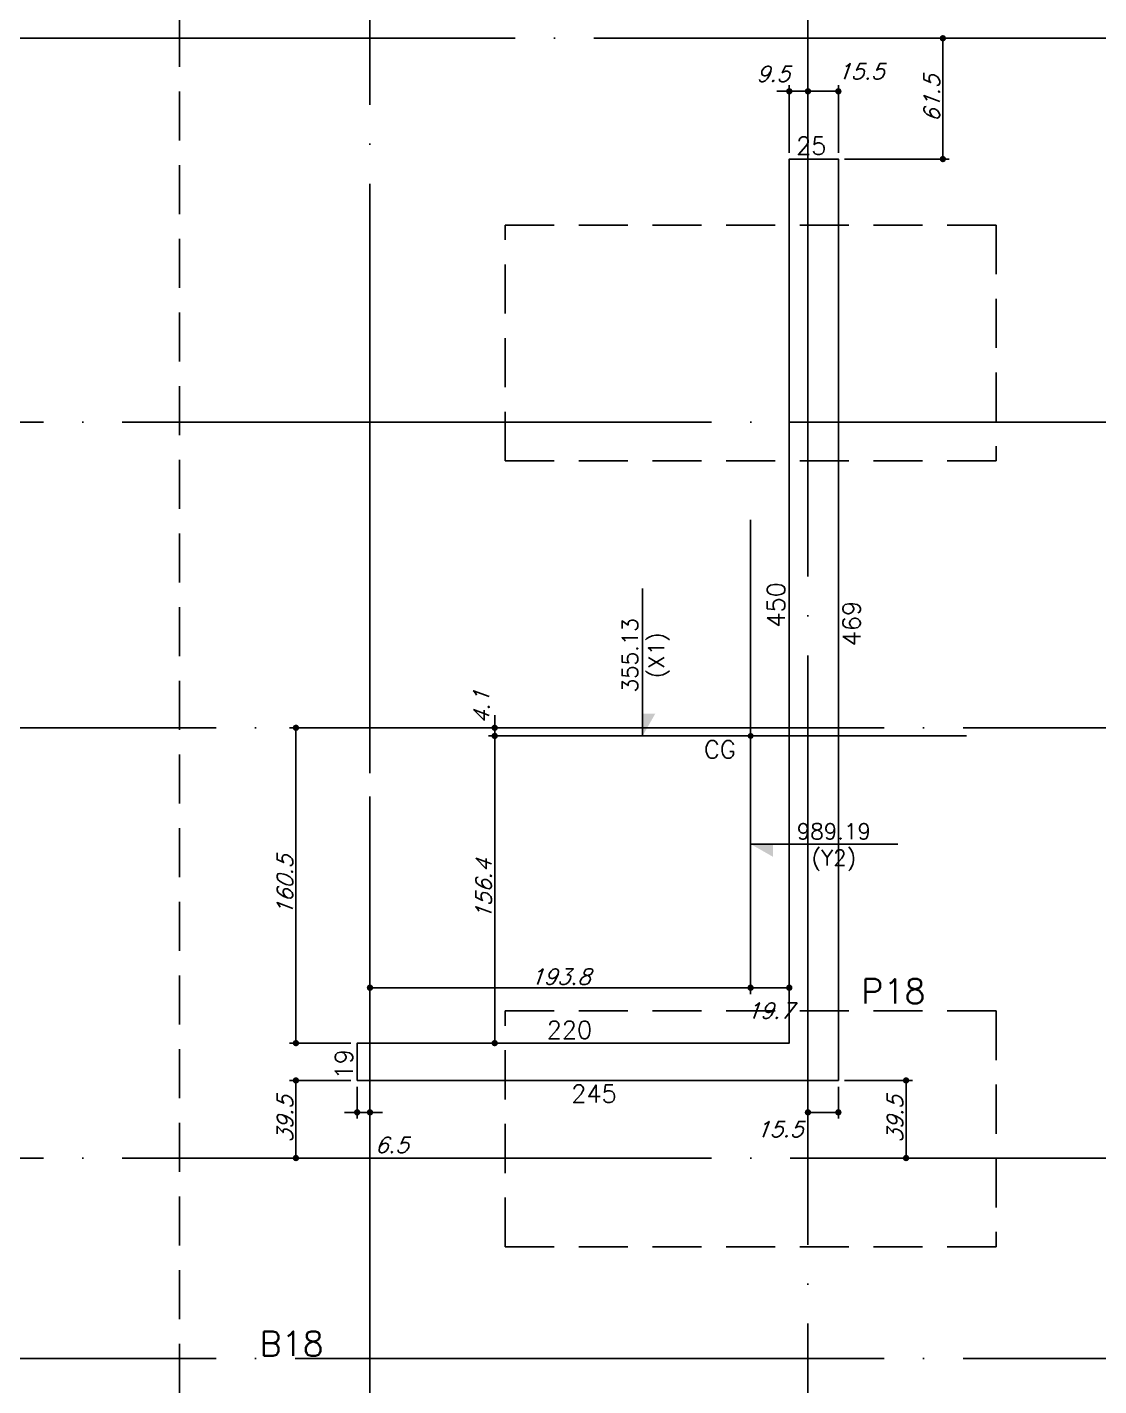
# Model space of a CAD drawing. Header units: millimetres. Extents: x -4281 to 5364, y -2128 to 2372.
# Drawn here: x 208 to 754, y -131 to 561 of the extents above; entities that cross this region are included whole.
import ezdxf
from ezdxf.enums import TextEntityAlignment as Align

# ---------------------------------------------------------------- set-up
doc = ezdxf.new("R2010")
doc.units = ezdxf.units.MM
doc.header["$LTSCALE"] = 50
doc.linetypes.add('DASHED', pattern=[0.75, 0.5, -0.25])
doc.linetypes.add('EIXO', pattern=[6.8, 6, -0.4, 0, -0.4])
for name, color, linetype in [('F-ATRIBUTO', 6, 'Continuous'), ('F-BLOCOS-NOME', 3, 'Continuous'), ('F-COTAS', 106, 'Continuous'), ('F-COTAS-ACUMU-2', 11, 'Continuous'), ('F-EIXO', 12, 'EIXO'), ('F-EIXOS-DET', 1, 'Continuous'), ('F-EST-COTA', 1, 'Continuous'), ('F-ESTACAS-BARRETE', 2, 'Continuous'), ('F-PILARES-DIM', 172, 'Continuous'), ('F-PILARES-N', 170, 'Continuous'), ('F-PILARES-NOME', 170, 'Continuous'), ('F-TEXTO', 6, 'Continuous')]:
    doc.layers.add(name, color=color, linetype=linetype)
doc.styles.add('COTA', font='SIMPLEX.SHX')
doc.styles.add('CP-TEXT-INCL', font='romans.shx', dxfattribs={"oblique": 20})
doc.styles.add('MCP', font='romans.shx')
doc.styles.add('ROMANS', font='romans.shx')
doc.dimstyles.new('CP-COTAS-50', dxfattribs={"dimscale": 0.64, "dimtxt": 12.5, "dimasz": 5, "dimexe": 5, "dimexo": 5, "dimgap": 2.5, "dimtad": 1, "dimdec": 1, "dimdsep": 46, "dimtxsty": 'CP-TEXT-INCL', "dimblk1": 'DOT', "dimblk2": 'DOT', "dimsah": 1, "dimcen": 9, "dimclrd": 256, "dimclre": 256, "dimclrt": 256, "dimadec": 0, "dimazin": 0, "dimtfac": 1, "dimtdec": 1, "dimtmove": 2, "dimatfit": 3, "dimldrblk": 'DOT', "dimfxl": 0, "dimtolj": 1, "dimarcsym": 0})

# ---------------------------------------------------------------- blocks, each defined once
blk = doc.blocks.new('*U4')
at = {"layer": 'F-EIXO'}
blk.add_line((0, 0), (7285, 0), dxfattribs=at)
at = {"layer": 'F-TEXTO', "style": 'ROMANS'}
blk.add_attdef('EIXO', text='', height=17.5, dxfattribs=at).set_placement((-28.2072, 0), align=Align.MIDDLE_CENTER)
blk = doc.blocks.new('*U230')
at = {"layer": 'F-EIXO'}
blk.add_line((0, 0), (8185, 0), dxfattribs=at)
at = {"layer": 'F-TEXTO', "style": 'ROMANS'}
blk.add_attdef('EIXO', text='', height=17.5, dxfattribs=at).set_placement((-28.2072, 0), align=Align.MIDDLE_CENTER)
blk = doc.blocks.new('*U5')
at = {"layer": 'F-EIXO'}
blk.add_line((0, 0), (7197, 0), dxfattribs=at)
at = {"layer": 'F-TEXTO', "style": 'ROMANS'}
blk.add_attdef('EIXO', text='', height=17.5, dxfattribs=at).set_placement((-28.2072, 0), align=Align.MIDDLE_CENTER)
blk = doc.blocks.new('*U10')
at = {"layer": 'F-EIXO'}
blk.add_line((0, 0), (0, -2925), dxfattribs=at)
at = {"layer": 'F-TEXTO', "style": 'ROMANS'}
blk.add_attdef('EIXO', text='', height=17.5, rotation=360, dxfattribs=at).set_placement((0, 28.2072), align=Align.MIDDLE_CENTER)
blk = doc.blocks.new('*U13')
at = {"layer": 'F-EIXO'}
blk.add_line((0, 0), (0, -2825), dxfattribs=at)
at = {"layer": 'F-TEXTO', "style": 'ROMANS'}
blk.add_attdef('EIXO', text='', height=17.5, rotation=360, dxfattribs=at).set_placement((0, 28.2072), align=Align.MIDDLE_CENTER)
blk = doc.blocks.new('*U448')
at = {"layer": 'F-EIXO'}
blk.add_line((0, 0), (8091.68, 0), dxfattribs=at)
at = {"layer": 'F-TEXTO', "style": 'ROMANS'}
blk.add_attdef('EIXO', text='', height=17.5, dxfattribs=at).set_placement((-28.21, 0), align=Align.MIDDLE_CENTER)
blk = doc.blocks.new('*U15')
at = {"layer": 'F-EIXO', "linetype": 'DASHED'}
blk.add_line((0, 0), (0, -3397.28), dxfattribs=at)
at = {"layer": 'F-TEXTO', "color": 2, "style": 'MCP'}
for tag, p in [('EIXO_S1', (-74.81, -97.59)), ('EIXO_S2', (167.03, -97.59))]:
    blk.add_attdef(tag, p, '', height=10, rotation=360, dxfattribs=at)
blk = doc.blocks.new('*U54')
at = {"color": 0}
for p, q in [((-20.884, -7.103), (-20.884, -5.603)), ((-19.784, -8.203), (-18.284, -8.203))]:
    blk.add_line(p, q, dxfattribs=at)
for points in [[(-20.884, -7.103), (-20.884, -6.875), (-20.754, -6.875), (-20.884, -6.875)], [(-19.784, -8.203), (-19.556, -8.203), (-19.556, -8.333), (-19.556, -8.203)]]:
    blk.add_solid(points, dxfattribs=at)
at = {"layer": 'F-EIXOS-DET'}
for p, q in [((-19.784, -9.303), (-19.784, -4.903)), ((-21.984, -7.103), (-17.584, -7.103))]:
    blk.add_line(p, q, dxfattribs=at)
at = {"layer": 'F-ATRIBUTO', "style": 'CP-TEXT-INCL', "oblique": 20, "flags": 1}
blk.add_attdef('ENCONTRO_EIXO', (-19.784, -7.103), '', height=0.05, dxfattribs=at)
blk.add_attdef('VALORMI', text='', height=0.05, dxfattribs=at).set_placement((-19.255, -7.24), align=Align.MIDDLE_CENTER)
at = {"layer": 'F-EST-COTA', "color": 2, "style": 'COTA', "flags": 1}
for tag, p in [('COTA_X', (-9.763, 0.589)), ('COTA_Y', (-9.785, 0.245))]:
    blk.add_attdef(tag, p, '', height=0.2, dxfattribs=at)
at = {"layer": 'F-EST-COTA', "color": 2, "style": 'COTA'}
blk.add_attdef('COTAX_CE-2', text='', height=0.16, rotation=90, dxfattribs=at).set_placement((-20.884, -6.282), align=Align.BOTTOM_CENTER)
blk.add_attdef('NOME_EIXO_X', text='', height=0.16, rotation=90, dxfattribs=at).set_placement((-20.824, -6.282), align=Align.TOP_CENTER)
blk.add_attdef('COTAY_CE-2', text='', height=0.16, dxfattribs=at).set_placement((-18.936, -8.203), align=Align.BOTTOM_CENTER)
blk.add_attdef('NOME_EIXO_Y', text='', height=0.16, dxfattribs=at).set_placement((-18.936, -8.263), align=Align.TOP_CENTER)
blk = doc.blocks.new('_DOT')
at = {"color": 0, "linetype": 'ByBlock'}
blk.add_line((-0.5, 0), (-1, 0), dxfattribs=at)
at = {"color": 0, "linetype": 'ByBlock', "const_width": 0.5}
blk.add_lwpolyline([(-0.25, 0, 1), (0.25, 0, 1)], format="xyb", close=True, dxfattribs=at)
blk = doc.blocks.new('*D128')
at = {"layer": 'DEFPOINTS', "color": 0, "transparency": 16777216}
for p in [(376, 24.5), (344.81, -15), (352.05, -15)]:
    blk.add_point(p, dxfattribs=at)
at = {"layer": 'F-COTAS', "lineweight": -2, "transparency": 16777216}
for p, q in [((372.8, 24.5), (341.61, 24.5)), ((344.81, 21.3), (344.81, -11.8)), ((348.85, -15), (341.61, -15))]:
    blk.add_line(p, q, dxfattribs=at)
at = {"layer": 'F-COTAS', "lineweight": -2, "transparency": 16777216, "xscale": 3.2, "yscale": 3.2, "zscale": 3.2}
for p, rotation in [((344.81, 24.5), 90), ((344.81, -15), 270)]:
    blk.add_blockref('_DOT', p, dxfattribs=dict(at, rotation=rotation))
at = {"layer": 'F-COTAS', "transparency": 16777216, "insert": (339.21, 4.75), "char_height": 8, "attachment_point": 5, "rotation": 90, "style": 'CP-TEXT-INCL'}
blk.add_mtext('\\A1;39.5', dxfattribs=at)
blk = doc.blocks.new('*D129')
at = {"layer": 'DEFPOINTS', "color": 0, "transparency": 16777216}
for p in [(344.81, 204), (357.07, 204), (376, 43.5)]:
    blk.add_point(p, dxfattribs=at)
at = {"layer": 'F-COTAS', "lineweight": -2, "transparency": 16777216}
for p, q in [((353.87, 204), (341.61, 204)), ((344.81, 46.7), (344.81, 200.8)), ((372.8, 43.5), (341.61, 43.5))]:
    blk.add_line(p, q, dxfattribs=at)
at = {"layer": 'F-COTAS', "lineweight": -2, "transparency": 16777216, "xscale": 3.2, "yscale": 3.2, "zscale": 3.2}
for p, rotation in [((344.81, 204), 90), ((344.81, 43.5), 270)]:
    blk.add_blockref('_DOT', p, dxfattribs=dict(at, rotation=rotation))
at = {"layer": 'F-COTAS', "transparency": 16777216, "insert": (339.21, 123.75), "char_height": 8, "attachment_point": 5, "rotation": 90, "style": 'CP-TEXT-INCL'}
blk.add_mtext('\\A1;160.5', dxfattribs=at)
blk = doc.blocks.new('*D130')
at = {"layer": 'DEFPOINTS', "color": 0, "transparency": 16777216}
for p in [(376, 24.5), (382.5, 24.5), (382.5, 8.26)]:
    blk.add_point(p, dxfattribs=at)
at = {"layer": 'F-COTAS', "lineweight": -2, "transparency": 16777216}
for p, q in [((376, 21.3), (376, 5.06)), ((382.5, 21.3), (382.5, 5.06)), ((372.8, 8.26), (369.6, 8.26)), ((376, 8.26), (382.5, 8.26)), ((385.7, 8.26), (388.9, 8.26))]:
    blk.add_line(p, q, dxfattribs=at)
at = {"layer": 'F-COTAS', "lineweight": -2, "transparency": 16777216, "xscale": 3.2, "yscale": 3.2, "zscale": 3.2}
blk.add_blockref('_DOT', (376, 8.26), dxfattribs=at)
at = {"layer": 'F-COTAS', "lineweight": -2, "transparency": 16777216, "xscale": 3.2, "yscale": 3.2, "zscale": 3.2, "rotation": 180}
blk.add_blockref('_DOT', (382.5, 8.26), dxfattribs=at)
at = {"layer": 'F-COTAS', "transparency": 16777216, "insert": (393.57, -8.38), "char_height": 8, "attachment_point": 5, "style": 'CP-TEXT-INCL'}
blk.add_mtext('\\A1;6.5', dxfattribs=at)
blk = doc.blocks.new('*D131')
at = {"layer": 'DEFPOINTS', "color": 0, "transparency": 16777216}
for p in [(605.5, 24.5), (621, 24.5), (605.5, 8.26)]:
    blk.add_point(p, dxfattribs=at)
at = {"layer": 'F-COTAS', "lineweight": -2, "transparency": 16777216}
for p, q in [((605.5, 21.3), (605.5, 5.06)), ((621, 21.3), (621, 5.06)), ((617.8, 8.26), (608.7, 8.26))]:
    blk.add_line(p, q, dxfattribs=at)
at = {"layer": 'F-COTAS', "lineweight": -2, "transparency": 16777216, "xscale": 3.2, "yscale": 3.2, "zscale": 3.2, "rotation": 180}
blk.add_blockref('_DOT', (605.5, 8.26), dxfattribs=at)
at = {"layer": 'F-COTAS', "lineweight": -2, "transparency": 16777216, "xscale": 3.2, "yscale": 3.2, "zscale": 3.2}
blk.add_blockref('_DOT', (621, 8.26), dxfattribs=at)
at = {"layer": 'F-COTAS', "transparency": 16777216, "insert": (591.02, -0.32), "char_height": 8, "attachment_point": 5, "style": 'CP-TEXT-INCL'}
blk.add_mtext('\\A1;15.5', dxfattribs=at)
blk = doc.blocks.new('*D132')
at = {"layer": 'DEFPOINTS', "color": 0, "transparency": 16777216}
for p in [(621, 24.5), (636.04, -15), (655.47, -15)]:
    blk.add_point(p, dxfattribs=at)
at = {"layer": 'F-COTAS', "lineweight": -2, "transparency": 16777216}
for p, q in [((624.2, 24.5), (658.67, 24.5)), ((655.47, 21.3), (655.47, -11.8)), ((639.24, -15), (658.67, -15))]:
    blk.add_line(p, q, dxfattribs=at)
at = {"layer": 'F-COTAS', "lineweight": -2, "transparency": 16777216, "xscale": 3.2, "yscale": 3.2, "zscale": 3.2}
for p, rotation in [((655.47, 24.5), 90), ((655.47, -15), 270)]:
    blk.add_blockref('_DOT', p, dxfattribs=dict(at, rotation=rotation))
at = {"layer": 'F-COTAS', "transparency": 16777216, "insert": (649.87, 4.75), "char_height": 8, "attachment_point": 5, "rotation": 90, "style": 'CP-TEXT-INCL'}
blk.add_mtext('\\A1;39.5', dxfattribs=at)
blk = doc.blocks.new('*D133')
at = {"layer": 'DEFPOINTS', "color": 0, "transparency": 16777216}
for p in [(633.71, 555), (674.19, 555), (621, 493.5)]:
    blk.add_point(p, dxfattribs=at)
at = {"layer": 'F-COTAS', "lineweight": -2, "transparency": 16777216}
for p, q in [((636.91, 555), (677.39, 555)), ((674.19, 496.7), (674.19, 551.8)), ((624.2, 493.5), (677.39, 493.5))]:
    blk.add_line(p, q, dxfattribs=at)
at = {"layer": 'F-COTAS', "lineweight": -2, "transparency": 16777216, "xscale": 3.2, "yscale": 3.2, "zscale": 3.2}
for p, rotation in [((674.19, 555), 90), ((674.19, 493.5), 270)]:
    blk.add_blockref('_DOT', p, dxfattribs=dict(at, rotation=rotation))
at = {"layer": 'F-COTAS', "transparency": 16777216, "insert": (668.59, 524.25), "char_height": 8, "attachment_point": 5, "rotation": 90, "style": 'CP-TEXT-INCL'}
blk.add_mtext('\\A1;61.5', dxfattribs=at)
blk = doc.blocks.new('*D134')
at = {"layer": 'DEFPOINTS', "color": 0, "transparency": 16777216}
for p in [(605.5, 529.78), (605.5, 528), (621, 493.5)]:
    blk.add_point(p, dxfattribs=at)
at = {"layer": 'F-COTAS', "lineweight": -2, "transparency": 16777216}
for p, q in [((605.5, 526.58), (605.5, 524.8)), ((617.8, 528), (608.7, 528)), ((621, 496.7), (621, 531.2))]:
    blk.add_line(p, q, dxfattribs=at)
at = {"layer": 'F-COTAS', "lineweight": -2, "transparency": 16777216, "xscale": 3.2, "yscale": 3.2, "zscale": 3.2, "rotation": 180}
blk.add_blockref('_DOT', (605.5, 528), dxfattribs=at)
at = {"layer": 'F-COTAS', "lineweight": -2, "transparency": 16777216, "xscale": 3.2, "yscale": 3.2, "zscale": 3.2}
blk.add_blockref('_DOT', (621, 528), dxfattribs=at)
at = {"layer": 'F-COTAS', "transparency": 16777216, "insert": (632.36, 538.11), "char_height": 8, "attachment_point": 5, "style": 'CP-TEXT-INCL'}
blk.add_mtext('\\A1;15.5', dxfattribs=at)
blk = doc.blocks.new('*D135')
at = {"layer": 'DEFPOINTS', "color": 0, "transparency": 16777216}
for p in [(605.5, 528), (605.5, 519.29), (596, 493.5)]:
    blk.add_point(p, dxfattribs=at)
at = {"layer": 'F-COTAS', "lineweight": -2, "transparency": 16777216}
for p, q in [((592.8, 528), (589.6, 528)), ((596, 496.7), (596, 531.2)), ((596, 528), (605.5, 528)), ((605.5, 522.49), (605.5, 531.2)), ((608.7, 528), (611.9, 528))]:
    blk.add_line(p, q, dxfattribs=at)
at = {"layer": 'F-COTAS', "lineweight": -2, "transparency": 16777216, "xscale": 3.2, "yscale": 3.2, "zscale": 3.2}
blk.add_blockref('_DOT', (596, 528), dxfattribs=at)
at = {"layer": 'F-COTAS', "lineweight": -2, "transparency": 16777216, "xscale": 3.2, "yscale": 3.2, "zscale": 3.2, "rotation": 180}
blk.add_blockref('_DOT', (605.5, 528), dxfattribs=at)
at = {"layer": 'F-COTAS', "transparency": 16777216, "insert": (587.7, 536.86), "char_height": 8, "attachment_point": 5, "style": 'CP-TEXT-INCL'}
blk.add_mtext('\\A1;9.5', dxfattribs=at)
blk = doc.blocks.new('*D74')
at = {"layer": 'DEFPOINTS', "color": 0, "transparency": 16777216}
for p in [(446.01, 204), (517.4, 204), (551.31, 199.87)]:
    blk.add_point(p, dxfattribs=at)
at = {"layer": 'F-COTAS', "lineweight": -2, "transparency": 16777216}
for p, q in [((446.01, 207.2), (446.01, 210.4)), ((514.2, 204), (442.81, 204)), ((446.01, 199.87), (446.01, 204)), ((548.11, 199.87), (442.81, 199.87)), ((446.01, 196.67), (446.01, 193.47))]:
    blk.add_line(p, q, dxfattribs=at)
at = {"layer": 'F-COTAS', "lineweight": -2, "transparency": 16777216, "xscale": 3.2, "yscale": 3.2, "zscale": 3.2}
for p, rotation in [((446.01, 204), 270), ((446.01, 199.87), 90)]:
    blk.add_blockref('_DOT', p, dxfattribs=dict(at, rotation=rotation))
at = {"layer": 'F-COTAS', "transparency": 16777216, "insert": (439.25, 214.46), "char_height": 8, "attachment_point": 5, "rotation": 90, "style": 'CP-TEXT-INCL'}
blk.add_mtext('\\A1;4.1', dxfattribs=at)
blk = doc.blocks.new('*D75')
at = {"layer": 'DEFPOINTS', "color": 0, "transparency": 16777216}
for p in [(576.31, 174.87), (382.5, 172.27), (382.5, 71.7)]:
    blk.add_point(p, dxfattribs=at)
at = {"layer": 'F-COTAS', "lineweight": -2, "transparency": 16777216}
for p, q in [((382.5, 169.07), (382.5, 68.5)), ((576.31, 171.67), (576.31, 68.5)), ((573.11, 71.7), (385.7, 71.7))]:
    blk.add_line(p, q, dxfattribs=at)
at = {"layer": 'F-COTAS', "lineweight": -2, "transparency": 16777216, "xscale": 3.2, "yscale": 3.2, "zscale": 3.2, "rotation": 180}
blk.add_blockref('_DOT', (382.5, 71.7), dxfattribs=at)
at = {"layer": 'F-COTAS', "lineweight": -2, "transparency": 16777216, "xscale": 3.2, "yscale": 3.2, "zscale": 3.2}
blk.add_blockref('_DOT', (576.31, 71.7), dxfattribs=at)
at = {"layer": 'F-COTAS', "transparency": 16777216, "insert": (479.4, 77.3), "char_height": 8, "attachment_point": 5, "style": 'CP-TEXT-INCL'}
blk.add_mtext('\\A1;193.8', dxfattribs=at)
blk = doc.blocks.new('*D271')
at = {"layer": 'DEFPOINTS', "color": 0, "transparency": 16777216}
for p in [(576.31, 89.87), (596, 89.87), (596, 71.7)]:
    blk.add_point(p, dxfattribs=at)
at = {"layer": 'F-COTAS', "lineweight": -2, "transparency": 16777216}
for p, q in [((576.31, 86.67), (576.31, 68.5)), ((596, 86.67), (596, 68.5)), ((579.51, 71.7), (592.8, 71.7))]:
    blk.add_line(p, q, dxfattribs=at)
at = {"layer": 'F-COTAS', "lineweight": -2, "transparency": 16777216, "xscale": 3.2, "yscale": 3.2, "zscale": 3.2, "rotation": 180}
blk.add_blockref('_DOT', (576.31, 71.7), dxfattribs=at)
at = {"layer": 'F-COTAS', "lineweight": -2, "transparency": 16777216, "xscale": 3.2, "yscale": 3.2, "zscale": 3.2}
blk.add_blockref('_DOT', (596, 71.7), dxfattribs=at)
at = {"layer": 'F-COTAS', "transparency": 16777216, "insert": (586.15, 60.01), "char_height": 8, "attachment_point": 5, "style": 'CP-TEXT-INCL'}
blk.add_mtext('\\A1;19.7', dxfattribs=at)
blk = doc.blocks.new('*D272')
at = {"layer": 'DEFPOINTS', "color": 0, "transparency": 16777216}
for p in [(466.31, 199.87), (446.01, 43.5), (466.31, 43.5)]:
    blk.add_point(p, dxfattribs=at)
at = {"layer": 'F-COTAS', "lineweight": -2, "transparency": 16777216}
for p, q in [((463.11, 199.87), (442.81, 199.87)), ((446.01, 196.67), (446.01, 46.7)), ((463.11, 43.5), (442.81, 43.5))]:
    blk.add_line(p, q, dxfattribs=at)
at = {"layer": 'F-COTAS', "lineweight": -2, "transparency": 16777216, "xscale": 3.2, "yscale": 3.2, "zscale": 3.2}
for p, rotation in [((446.01, 199.87), 90), ((446.01, 43.5), 270)]:
    blk.add_blockref('_DOT', p, dxfattribs=dict(at, rotation=rotation))
at = {"layer": 'F-COTAS', "transparency": 16777216, "insert": (440.41, 121.68), "char_height": 8, "attachment_point": 5, "rotation": 90, "style": 'CP-TEXT-INCL'}
blk.add_mtext('\\A1;156.4', dxfattribs=at)

msp = doc.modelspace()

# ---------------------------------------------------------------- linework, layer by layer
at = {"layer": 'F-EIXO'}
for p, q in [((576.31, 174.87), (576.31, 224.87)), ((551.31, 199.87), (601.31, 199.87))]:
    msp.add_line(p, q, dxfattribs=at)
at = {"layer": 'F-ESTACAS-BARRETE', "linetype": 'DASHED'}
for points in [[(451.31, 459.87), (701.31, 459.87), (701.31, 339.87), (451.31, 339.87)], [(451.31, 59.87), (701.31, 59.87), (701.31, -60.13), (451.31, -60.13)]]:
    msp.add_lwpolyline(points, close=True, dxfattribs=at)
at = {"layer": 'F-PILARES-DIM', "const_width": 1.5}
msp.add_lwpolyline([(575.56, 199.87, 1), (577.06, 199.87, 1)], format="xyb", close=True, dxfattribs=at)
at = {"layer": 'F-PILARES-N'}
msp.add_lwpolyline([(621, 24.5), (621, 493.5), (596, 493.5), (596, 43.5), (376, 43.5), (376, 24.5), (621, 24.5)], dxfattribs=at)

# ---------------------------------------------------------------- block references
at = {"layer": 'F-COTAS-ACUMU-2', "xscale": 50, "yscale": 50, "zscale": 50}
msp.add_blockref('*U54', (1565.5, 555), dxfattribs=at).add_auto_attribs({'NOME_EIXO_X': '(X1)', 'NOME_EIXO_Y': '(Y2)', 'COTAY_CE-2': '989.19', 'COTAX_CE-2': '355.13'})
at = {"layer": 'F-EIXO'}
msp.add_blockref('*U15', (285.5, 2065.46), dxfattribs=at)
at = {"layer": 'F-EIXO', "linetype": 'Continuous'}
for name, p in [('*U10', (605.5, 1941.36)), ('*U13', (382.5, 1841.36)), ('*U230', (-3924.8, 555)), ('*U448', (-3824.8, 359.5)), ('*U5', (-3736.84, 204)), ('*U4', (-3824.8, -15)), ('*U5', (-3736.84, -117))]:
    msp.add_blockref(name, p, dxfattribs=at)

# ---------------------------------------------------------------- texts
at = {"layer": 'F-BLOCOS-NOME', "linetype": 'Continuous', "style": 'MCP'}
msp.add_text('B18', height=12.5, dxfattribs=at).set_placement((326.31, -115.76))
at = {"layer": 'F-PILARES-DIM', "linetype": 'Continuous', "style": 'MCP'}
for s, p in [('25', (599.5, 495.75)), ('CG', (552.57, 188.5)), ('220', (472.5, 45.75)), ('245', (485, 13.25))]:
    msp.add_text(s, height=9, dxfattribs=at).set_placement(p)
for s, p in [('450', (593.75, 255)), ('469', (632.25, 245.5)), ('19', (373.75, 25))]:
    msp.add_text(s, height=9, rotation=90, dxfattribs=at).set_placement(p)
at = {"layer": 'F-PILARES-NOME', "linetype": 'Continuous', "style": 'MCP'}
msp.add_text('P18', height=12.5, dxfattribs=at).set_placement((632.7, 63.67))

# ---------------------------------------------------------------- dimensions: what is measured, and where the dimension line sits
at = {"layer": 'F-COTAS'}
for base, p1, p2, picture, middle in [((674.19, 555), (621, 493.5), (633.71, 555), '*D133', (668.59, 524.25)), ((344.81, 204), (376, 43.5), (357.07, 204), '*D129', (339.21, 123.75)), ((344.81, -15), (376, 24.5), (352.05, -15), '*D128', (339.21, 4.75)), ((655.47, -15), (621, 24.5), (636.04, -15), '*D132', (649.87, 4.75))]:
    dim = msp.add_linear_dim(base=base, p1=p1, p2=p2, angle=90, dimstyle='CP-COTAS-50', dxfattribs=at)
    dim.commit()
    dim.dimension.update_dxf_attribs({"geometry": picture, "text_midpoint": middle})
for base, p1, p2, picture, middle in [((605.5, 528), (596, 493.5), (605.5, 519.29), '*D135', (587.7, 536.86)), ((605.5, 528), (621, 493.5), (605.5, 529.78), '*D134', (632.36, 538.11)), ((382.5, 8.26), (376, 24.5), (382.5, 24.5), '*D130', (393.57, -8.38)), ((605.5, 8.26), (621, 24.5), (605.5, 24.5), '*D131', (591.02, -0.32))]:
    dim = msp.add_linear_dim(base=base, p1=p1, p2=p2, dimstyle='CP-COTAS-50', dxfattribs=at)
    dim.commit()
    dim.dimension.update_dxf_attribs({"geometry": picture, "text_midpoint": middle, "dimtype": 160})
dim = msp.add_linear_dim(base=(446.01, 204), p1=(551.31, 199.87), p2=(517.4, 204), angle=90, dimstyle='CP-COTAS-50', dxfattribs=at)
dim.commit()
dim.dimension.update_dxf_attribs({"geometry": '*D74', "text_midpoint": (439.25, 214.46), "dimtype": 160})
dim = msp.add_linear_dim(base=(446.01, 43.5), p1=(466.31, 199.87), p2=(466.31, 43.5), angle=90, dimstyle='CP-COTAS-50', override={"dimfxl": 10}, dxfattribs=at)
dim.commit()
dim.dimension.update_dxf_attribs({"geometry": '*D272', "text_midpoint": (440.41, 121.68)})
dim = msp.add_linear_dim(base=(382.5, 71.7), p1=(576.31, 174.87), p2=(382.5, 172.27), dimstyle='CP-COTAS-50', dxfattribs=at)
dim.commit()
dim.dimension.update_dxf_attribs({"geometry": '*D75', "text_midpoint": (479.4, 77.3)})
dim = msp.add_linear_dim(base=(596, 71.7), p1=(576.31, 89.87), p2=(596, 89.87), dimstyle='CP-COTAS-50', override={"dimfxl": 10}, dxfattribs=at)
dim.commit()
dim.dimension.update_dxf_attribs({"geometry": '*D271', "text_midpoint": (586.15, 60.01), "dimtype": 160})

doc.saveas('drawing.dxf')
